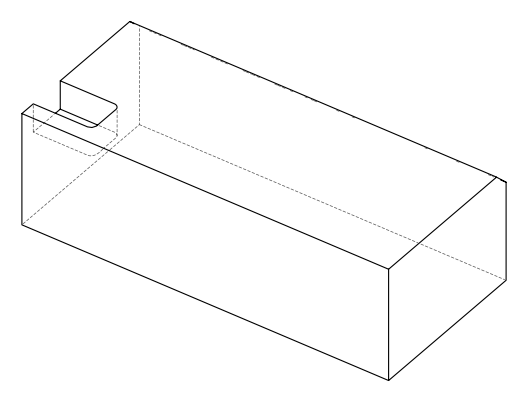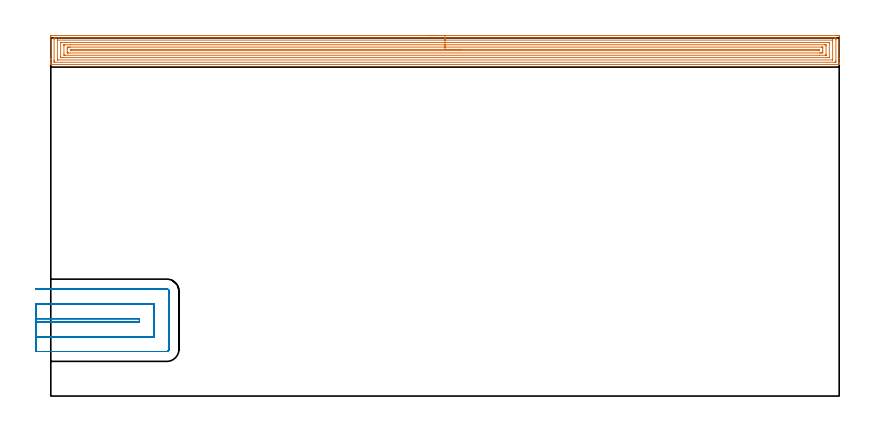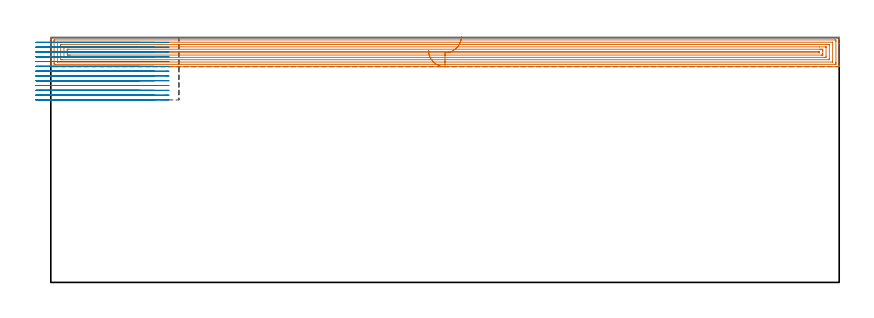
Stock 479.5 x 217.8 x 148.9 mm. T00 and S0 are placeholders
(PLAN: 2 operations, 1 tool changes, 42.4 min)
(1 AREA_MILL | FG_CHAMFER_SURFACE | UGT0205_001 | 27.08 min | 75113 mm3)
(2 MILL_SLOT | SLOT_PARTIAL_RECTANGULAR | NXT0201_011 | Follow Part, ap 3, ae 75% | 15.33 min | 146779 mm3)
(TOOL UGT0205_001 | Chamfer Mill 20 x 3 x 45 deg. | D20 FL50 Z2)
(TOOL NXT0201_011 | ENDMILL 12mm [2P460-1200-NA 1630] | D12 FL38 Z6)
(OP 1 AREA_MILL)
G17 G21 G94 G90
T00 M6
G54
G17 G0 G90 X229.75 Y219.3 S1061 M3
G43 Z158.9 H0
Z141.2
G94 G1 X229.788 Z140.328 F250.
X229.902 Z139.464
X230.091 Z138.612
X230.353 Z137.78
X230.687 Z136.974
X231.09 Z136.2
X231.558 Z135.464
X232.089 Z134.772
X232.679 Z134.129
X233.322 Z133.54
X234.014 Z133.009
X234.75 Z132.54
X235.524 Z132.137
X236.33 Z131.803
X237.162 Z131.541
X238.013 Z131.352
X238.878 Z131.238
X239.75 Z131.2
X478.402
X478.874 Y219.299 Z131.201
X479.341 Y219.295 Z131.203
X479.49 Y219.292 Z131.206
X479.5 Y218.834 Z131.664
Y205.332 Z145.164
Y202.949 Z147.546
Y202.242 Z148.258
Y201.974 Z148.526
Y201.61 Z148.881
X479.493 Y201.603 Z148.888
X479.321 Y201.6 Z148.9
X0.179
X0.007 Y201.603 Z148.888
X0. Y201.61 Z148.881
Y201.973 Z148.526
Y202.242 Z148.258
Y202.949 Z147.546
Y204.185 Z146.312
Y204.714 Z145.781
Y205.332 Z145.164
Y218.834 Z131.664
X0.002 Y219.101 Z131.397
X0.01 Y219.292 Z131.206
X0.203 Y219.299 Z131.199
X239.75 Y219.3 Z131.2
Y217.886 Z132.614
X477.086 Y217.885 Z132.615
X477.153
X477.467 Y217.879 Z132.621
X477.49 Y217.777 Z132.723
X477.497 Y217.545 Z132.955
X477.499 Y217.069 Z133.431
X477.5 Y216.66 Z133.84
X477.499 Y203.831 Z146.669
X477.498 Y203.425 Z147.075
X477.49 Y203.021 Z147.479
X477.086 Y203.015 Z147.485
X477.019
X2.414
X2.346
X2.033 Y203.021 Z147.479
X2.01 Y203.123 Z147.377
X2.003 Y203.354 Z147.146
X2.001 Y203.831 Z146.669
X2. Y204.24 Z146.26
X2.001 Y217.069 Z133.431
X2.002 Y217.475 Z133.025
X2.01 Y217.879 Z132.621
X2.414 Y217.885 Z132.615
X2.481
X239.75 Y217.886 Z132.614
Y216.472 Z134.028
X475.298 Y216.471 Z134.029
X475.443 Y216.469 Z134.031
X475.477 Y216.467 Z134.033
X475.488 Y216.465 Z134.035
X475.491 Y216.451 Z134.049
X475.498 Y216.383 Z134.117
X475.5 Y216.186 Z134.314
Y215.987 Z134.513
X475.499 Y204.714 Z145.786
X475.498 Y204.517 Z145.983
X475.491 Y204.449 Z146.051
X475.488 Y204.435 Z146.065
X475.477 Y204.433 Z146.067
X475.443 Y204.431 Z146.069
X475.298 Y204.429 Z146.071
X4.202
X4.105 Y204.43 Z146.07
X4.03 Y204.433 Z146.067
X4.013 Y204.435 Z146.065
X4.009 Y204.459 Z146.041
X4.005 Y204.515 Z145.985
X4.001 Y204.714 Z145.786
Y216.186 Z134.314
X4.002 Y216.383 Z134.117
X4.009 Y216.451 Z134.049
X4.012 Y216.465 Z134.035
X4.023 Y216.467 Z134.033
X4.057 Y216.469 Z134.031
X4.202 Y216.471 Z134.029
X239.75 Y216.472 Z134.028
Y215.057 Z135.443
X472.867
X473.366 Y215.052 Z135.448
X473.476 Y215.051 Z135.449
X473.49 Y214.859 Z135.641
X473.5 Y214.432 Z136.068
X473.499 Y206.043 Z144.457
X473.498 Y205.934 Z144.566
X473.494 Y205.88 Z144.62
X473.491 Y205.856 Z144.644
X473.473 Y205.85 Z144.65
X473.257 Y205.846 Z144.654
X472.616 Y205.843 Z144.657
X472.367
X6.633
X6.134 Y205.848 Z144.652
X6.024 Y205.85 Z144.65
X6.01 Y206.042 Z144.458
X6. Y206.468 Z144.032
X6.001 Y214.857 Z135.643
X6.002 Y214.966 Z135.534
X6.006 Y215.02 Z135.48
X6.009 Y215.044 Z135.456
X6.027 Y215.05 Z135.45
X6.243 Y215.054 Z135.446
X6.883 Y215.057 Z135.443
X7.133
X239.75
Y213.643 Z136.857
X470.829
X470.934 Y213.642 Z136.858
X471.146 Y213.638 Z136.862
X471.49 Y213.627 Z136.873
X471.493 Y213.539 Z136.961
X471.5 Y212.876 Z137.624
Y207.581 Z142.919
X471.498 Y207.361 Z143.139
X471.494 Y207.279 Z143.221
X471.491 Y207.265 Z143.235
X471.392 Y207.261 Z143.239
X471.251 Y207.258 Z143.242
X471.04 Y207.257 Z143.243
X467.429
X8.671
X8.566 Y207.258 Z143.242
X8.354 Y207.262 Z143.238
X8.01 Y207.273 Z143.227
X8.007 Y207.361 Z143.139
X8. Y208.024 Z142.476
Y213.319 Z137.181
X8.002 Y213.539 Z136.961
X8.006 Y213.621 Z136.879
X8.009 Y213.635 Z136.865
X8.108 Y213.639 Z136.861
X8.249 Y213.642 Z136.858
X8.46 Y213.643 Z136.857
X12.074
X239.75
Y212.229 Z138.271
X468.58
X469.041 Y212.228 Z138.273
X469.478 Y212.224 Z138.276
X469.49 Y212.222 Z138.278
X469.496 Y212.207 Z138.293
X469.499 Y211.774 Z138.726
X469.5 Y211.321 Z139.179
Y210.009 Z140.491
X469.499 Y209.556 Z140.944
X469.497 Y209.126 Z141.374
X469.493 Y208.68 Z141.82
X469.041 Y208.675 Z141.825
X468.607 Y208.672 Z141.828
X468.147 Y208.671 Z141.829
X467.714
X10.92
X10.459 Y208.673 Z141.827
X10.022 Y208.676 Z141.824
X10.01 Y208.678 Z141.822
X10.004 Y208.693 Z141.807
X10.001 Y209.126 Z141.374
X10. Y209.579 Z140.921
Y210.891 Z139.609
X10.001 Y211.344 Z139.156
X10.003 Y211.774 Z138.726
X10.007 Y212.22 Z138.28
X10.459 Y212.225 Z138.275
X10.893 Y212.228 Z138.272
X11.353 Y212.229 Z138.271
X11.786
X239.75
Y210.815 Z139.685
X467.253 Y210.814 Z139.686
X467.332 Y210.813 Z139.687
X467.446 Y210.808 Z139.692
X467.491 Y210.803 Z139.697
X467.495 Y210.778 Z139.722
X467.498 Y210.75 Z139.75
X467.5 Y210.648 Z139.852
Y210.328 Z140.172
X467.498 Y210.206 Z140.294
X467.494 Y210.125 Z140.375
X467.49 Y210.099 Z140.401
X467.48 Y210.092 Z140.408
X467.437 Y210.09 Z140.41
X467.253 Y210.086 Z140.414
X467.175 Y210.085 Z140.415
X12.247 Y210.086 Z140.414
X12.168 Y210.087 Z140.413
X12.054 Y210.092 Z140.408
X12.009 Y210.097 Z140.403
X12.005 Y210.122 Z140.378
X12.002 Y210.15 Z140.35
X12.001 Y210.251 Z140.249
X12.009 Y210.383 Z140.117
X12.04 Y210.808 Z139.692
X12.23 Y210.814 Z139.686
X12.247
X239.75 Y210.815 Z139.685
X240.621 Z139.723
X241.486 Z139.837
X242.338 Z140.026
X243.17 Z140.288
X243.976 Z140.622
X244.75 Z141.025
X245.486 Z141.494
X246.178 Z142.025
X246.821 Z142.614
X247.41 Z143.258
X247.941 Z143.95
X248.41 Z144.685
X248.813 Z145.459
X249.147 Z146.265
X249.409 Z147.097
X249.598 Z147.949
X249.712 Z148.814
X249.75 Z149.685
G0 Z158.9
M5
M2
(OP 2 MILL_SLOT)
G17 G21 G94 G90
T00 M6
G54
G17 G0 G90 X-9. Y45.1 S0 M3
G43 Z158.9 H1
Z145.985
G94 G1 X-6. F250.
X53.9 F500.
Y47.1
X-6.
X-9. F250.
Y36.1
X-6.
X62.9 F500.
Y56.1
X-6.
X-9. F250.
Y27.1
X-6.
X70.6 F500.
G3 X71.9 Y28.4 R1.3
G1 Y63.8
G3 X70.6 Y65.1 R1.3
G1 X-6.
X-9. F250.
G0 Y45.1 Z143.069
G1 X-6.
X53.9 F500.
Y47.1
X-6.
X-9. F250.
Y36.1
X-6.
X62.9 F500.
Y56.1
X-6.
X-9. F250.
Y27.1
X-6.
X70.6 F500.
G3 X71.9 Y28.4 R1.3
G1 Y63.8
G3 X70.6 Y65.1 R1.3
G1 X-6.
X-9. F250.
G0 Y45.1 Z140.154
G1 X-6.
X53.9 F500.
Y47.1
X-6.
X-9. F250.
Y36.1
X-6.
X62.9 F500.
Y56.1
X-6.
X-9. F250.
Y27.1
X-6.
X70.6 F500.
G3 X71.9 Y28.4 R1.3
G1 Y63.8
G3 X70.6 Y65.1 R1.3
G1 X-6.
X-9. F250.
G0 Y45.1 Z137.238
G1 X-6.
X53.9 F500.
Y47.1
X-6.
X-9. F250.
Y36.1
X-6.
X62.9 F500.
Y56.1
X-6.
X-9. F250.
Y27.1
X-6.
X70.6 F500.
G3 X71.9 Y28.4 R1.3
G1 Y63.8
G3 X70.6 Y65.1 R1.3
G1 X-6.
X-9. F250.
G0 Y45.1 Z134.323
G1 X-6.
X53.9 F500.
Y47.1
X-6.
X-9. F250.
Y36.1
X-6.
X62.9 F500.
Y56.1
X-6.
X-9. F250.
Y27.1
X-6.
X70.6 F500.
G3 X71.9 Y28.4 R1.3
G1 Y63.8
G3 X70.6 Y65.1 R1.3
G1 X-6.
X-9. F250.
G0 Y45.1 Z131.408
G1 X-6.
X53.9 F500.
Y47.1
X-6.
X-9. F250.
Y36.1
X-6.
X62.9 F500.
Y56.1
X-6.
X-9. F250.
Y27.1
X-6.
X70.6 F500.
G3 X71.9 Y28.4 R1.3
G1 Y63.8
G3 X70.6 Y65.1 R1.3
G1 X-6.
X-9. F250.
G0 Y45.1 Z128.492
G1 X-6.
X53.9 F500.
Y47.1
X-6.
X-9. F250.
Y36.1
X-6.
X62.9 F500.
Y56.1
X-6.
X-9. F250.
Y27.1
X-6.
X70.6 F500.
G3 X71.9 Y28.4 R1.3
G1 Y63.8
G3 X70.6 Y65.1 R1.3
G1 X-6.
X-9. F250.
G0 Y45.1 Z125.577
G1 X-6.
X53.9 F500.
Y47.1
X-6.
X-9. F250.
Y36.1
X-6.
X62.9 F500.
Y56.1
X-6.
X-9. F250.
Y27.1
X-6.
X70.6 F500.
G3 X71.9 Y28.4 R1.3
G1 Y63.8
G3 X70.6 Y65.1 R1.3
G1 X-6.
X-9. F250.
G0 Y45.1 Z122.662
G1 X-6.
X53.9 F500.
Y47.1
X-6.
X-9. F250.
Y36.1
X-6.
X62.9 F500.
Y56.1
X-6.
X-9. F250.
Y27.1
X-6.
X70.6 F500.
G3 X71.9 Y28.4 R1.3
G1 Y63.8
G3 X70.6 Y65.1 R1.3
G1 X-6.
X-9. F250.
G0 Y45.1 Z119.746
G1 X-6.
X53.9 F500.
Y47.1
X-6.
X-9. F250.
Y36.1
X-6.
X62.9 F500.
Y56.1
X-6.
X-9. F250.
Y27.1
X-6.
X70.6 F500.
G3 X71.9 Y28.4 R1.3
G1 Y63.8
G3 X70.6 Y65.1 R1.3
G1 X-6.
X-9. F250.
G0 Y45.1 Z116.831
G1 X-6.
X53.9 F500.
Y47.1
X-6.
X-9. F250.
Y36.1
X-6.
X62.9 F500.
Y56.1
X-6.
X-9. F250.
Y27.1
X-6.
X70.6 F500.
G3 X71.9 Y28.4 R1.3
G1 Y63.8
G3 X70.6 Y65.1 R1.3
G1 X-6.
X-9. F250.
G0 Y45.1 Z113.915
G1 X-6.
X53.9 F500.
Y47.1
X-6.
X-9. F250.
Y36.1
X-6.
X62.9 F500.
Y56.1
X-6.
X-9. F250.
Y27.1
X-6.
X70.6 F500.
G3 X71.9 Y28.4 R1.3
G1 Y63.8
G3 X70.6 Y65.1 R1.3
G1 X-6.
X-9. F250.
G0 Y45.1 Z111.
G1 X-6.
X53.9 F500.
Y47.1
X-6.
X-9. F250.
Y36.1
X-6.
X62.9 F500.
Y56.1
X-6.
X-9. F250.
Y27.1
X-6.
X70.6 F500.
G3 X71.9 Y28.4 R1.3
G1 Y63.8
G3 X70.6 Y65.1 R1.3
G1 X-6.
X-9. F250.
G0 Z158.9
M5
M2
